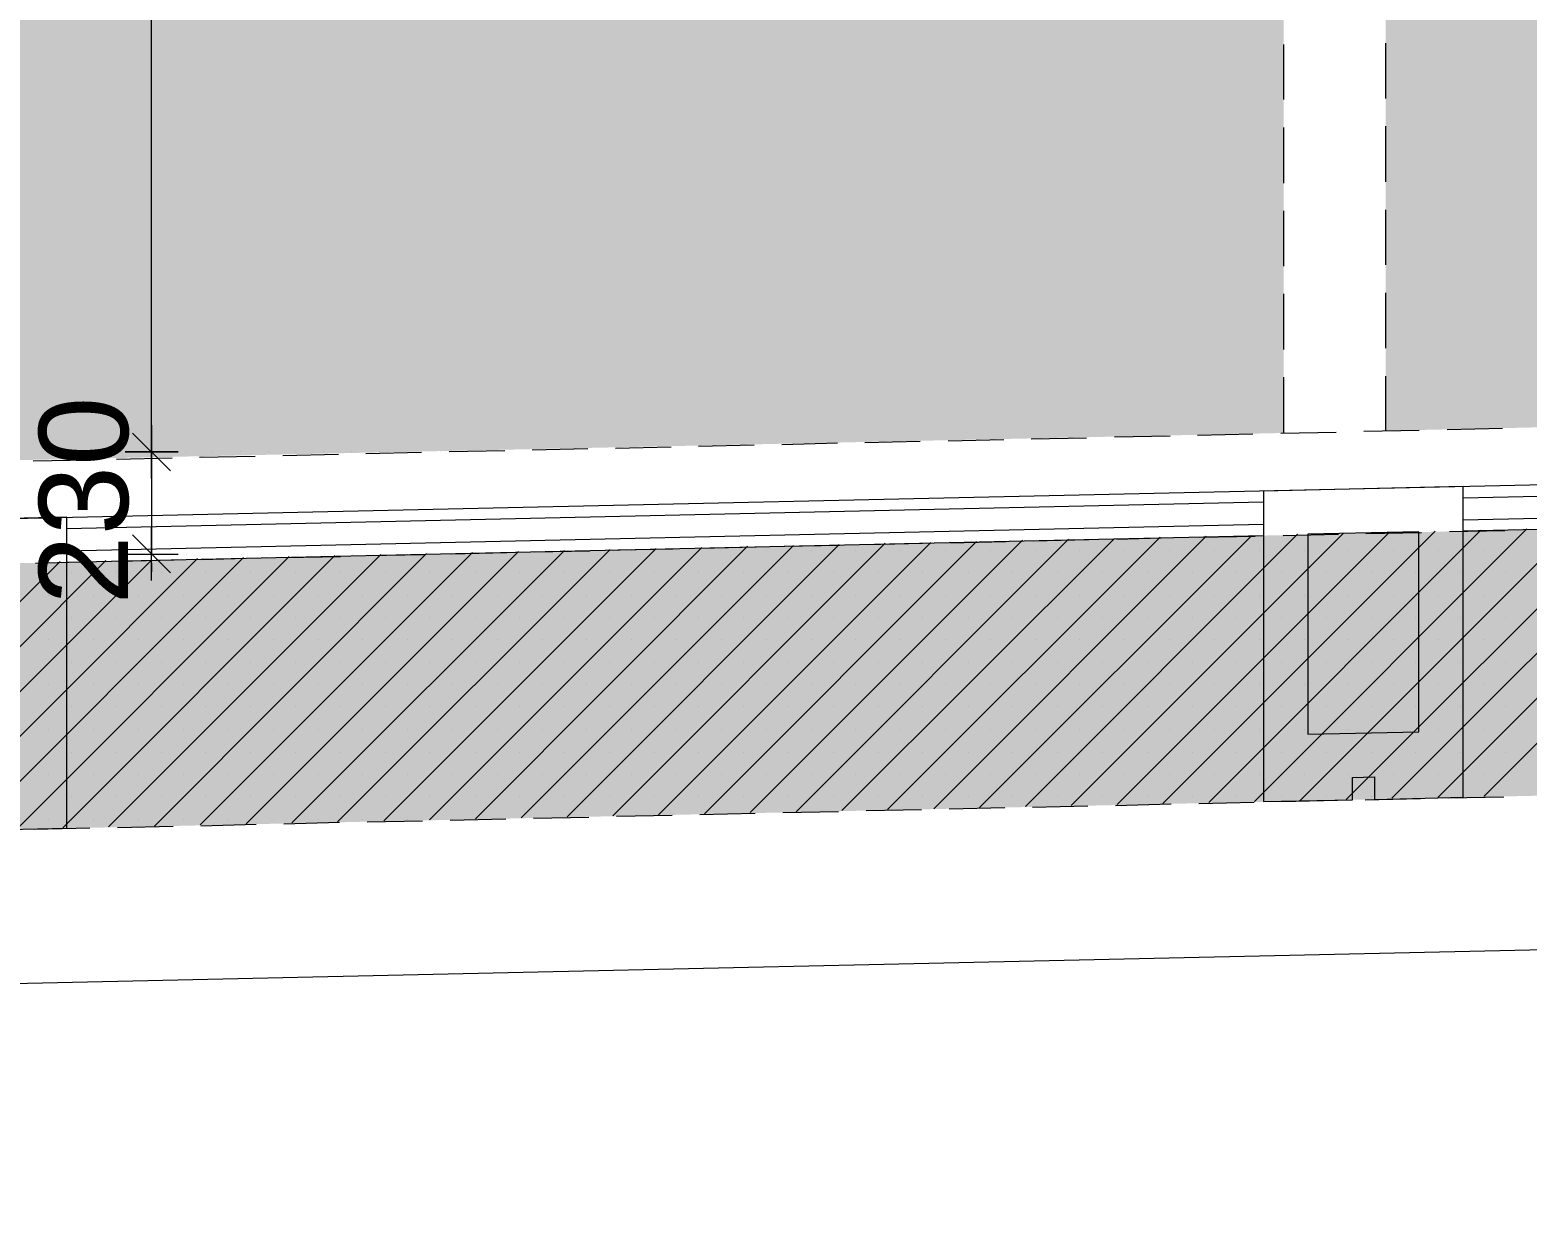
# Model space of a CAD drawing. Header units: millimetres. Extents: x -1303 to 98744, y -1303 to 90097.
# Drawn here: x 29298 to 32673, y 13691 to 16363 of the extents above; entities that cross this region are included whole.
import ezdxf

# ---------------------------------------------------------------- set-up
doc = ezdxf.new("R2010")
doc.units = ezdxf.units.MM
doc.layers.add('PDF_Geometry', color=7, linetype='Continuous')
doc.layers.add('PDF_Text', color=7, linetype='Continuous')
doc.layers.add('PDF_Solid Fills', color=192, linetype='Continuous', true_color=0xc2c0c0c0)
doc.styles.add('PDF ArialMT', font='arial.ttf')

msp = doc.modelspace()

# ---------------------------------------------------------------- hatches: boundary and pattern name
at = {"layer": 'PDF_Solid Fills', "true_color": 0x00007f}
h = msp.add_hatch(color=254, dxfattribs=at)
h.paths.add_polyline_path([(74624.31541, 16167.67383), (74624.31541, 15567.81796), (9799.46285, 14130.21454), (9804.28731, 14730.15409)], flags=0)
h.paths.add_polyline_path([(7404.275, 37242.73593), (8004.29925, 37242.73593), (8004.29925, 16872.72168), (7404.275, 16872.72168)], flags=0)
h.paths.add_polyline_path([(8004.29925, 16872.72168), (7983.4807, 16679.51365), (7983.31127, 16481.90264), (8004.55339, 16283.02302), (8047.46016, 16086.42856), (8111.52536, 15895.75776), (8195.3089, 15714.14292), (8297.03284, 15544.62953), (8413.99157, 15389.5038), (8546.60657, 15247.57974), (8696.06174, 15118.18072), (8860.41285, 15004.26957), (9037.28897, 14908.29987), (9223.47415, 14832.13321), (9415.6677, 14776.86981), (9610.40055, 14743.01796), (9804.28731, 14730.15409), (9799.46285, 14130.21454), (9584.16557, 14140.28601), (9363.53556, 14170.83718), (9140.28256, 14223.64598), (8917.70726, 14299.55851), (8699.36241, 14399.25246), (8488.88858, 14522.21955), (8289.92424, 14667.61267), (8106.02423, 14833.65595), (7940.23508, 15017.64068), (7795.09507, 15216.68973), (7672.21268, 15427.33299), (7572.77287, 15645.76255), (7497.02977, 15868.42256), (7444.47407, 16091.67659), (7414.09232, 16312.38925), (7404.275, 16527.68859), (7404.275, 16872.72168), (8004.29925, 16872.72168)], flags=0)
h.paths.add_polyline_path([(7194.30944, 37692.71099), (7194.30944, 80672.7138), (7694.3009, 80672.7138), (7694.3009, 37692.71099)], flags=0)
h = msp.add_hatch(color=254, dxfattribs=at)
h.paths.add_polyline_path([(12814.30857, 16872.72168), (12814.30857, 15026.95077), (9799.20871, 14960.09316), (9658.30121, 14967.03233), (9514.00728, 14987.42836), (9368.02118, 15022.38044), (9222.54335, 15072.39683), (9079.77321, 15137.90008), (8942.25007, 15218.63604), (8812.34276, 15314.0138), (8692.25382, 15422.7637), (8584.01219, 15543.36091), (8489.14272, 15673.68971), (8408.99871, 15811.5517), (8344.08741, 15954.57597), (8294.664, 16100.30898), (8260.38859, 16246.37773), (8240.58554, 16390.84108), (8234.23832, 16531.75065), (8234.23832, 16872.72168)], flags=0)
h.paths.add_polyline_path([(22479.26705, 17272.68137), (22479.26705, 15241.31724), (19209.26177, 15168.7901), (19209.26177, 17272.68137)], flags=0)
h.paths.add_polyline_path([(25959.23687, 17272.68137), (25959.23687, 15322.73089), (22709.2898, 15246.39481), (22709.2898, 17272.68137)], flags=0)
h.paths.add_polyline_path([(32124.25101, 18282.73679), (32124.25101, 15455.26118), (26189.25962, 15327.89318), (26189.25962, 18282.73679)], flags=0)
h.paths.add_polyline_path([(36934.25928, 16872.72168), (36934.25928, 15561.8943), (32354.27376, 15460.33875), (32354.27376, 16872.72168)], flags=0)
h.paths.add_polyline_path([(50274.26033, 16872.72168), (50274.26033, 15857.75915), (45694.27273, 15756.20359), (45694.27273, 16872.72168)], flags=0)
h.paths.add_polyline_path([(59929.31471, 17272.68137), (59929.31471, 16071.87252), (56669.29721, 15999.59848), (56669.29721, 17272.68137)], flags=0)
h.paths.add_polyline_path([(63419.27024, 17272.68137), (63419.27024, 16149.30779), (60159.25274, 16076.95111), (60159.25274, 17272.68137)], flags=0)
h.paths.add_polyline_path([(69584.28231, 18282.73679), (69584.28231, 16285.98588), (63649.29506, 16154.3864), (63649.29506, 18282.73679)], flags=0)
h.paths.add_polyline_path([(74394.29472, 16872.72168), (74394.29472, 16409.62861), (69814.31126, 16291.06242), (69814.31126, 16872.72168)], flags=0)
h.paths.add_polyline_path([(18979.23903, 18282.73679), (18979.23903, 15163.7115), (13044.24764, 15027.79686), (13044.24764, 18282.73679), (18944.28591, 18282.73679)], flags=0)
h.paths.add_polyline_path([(56439.27239, 18282.73679), (56439.27239, 15994.4362), (50504.281, 15862.83775), (50504.281, 18282.73679)], flags=0)

# ---------------------------------------------------------------- linework, layer by layer
at = {"layer": 'PDF_Geometry', "color": 9, "lineweight": 0, "true_color": 0xc0c0c0}
msp.add_lwpolyline([(73543.76698, 33926.94469), (73593.70177, 33827.08339), (73593.70177, 33926.94469), (74523.7764, 33926.94469), (74523.7764, 34597.21299), (74623.6377, 34597.21299), (74623.6377, 16267.28307), (9842.20122, 14831.96378, -0.0040587119), (9814.553, 14831.94622, -0.4141989555), (8103.90849, 16521.17195), (8103.90849, 13152.0657)], format="xyb", dxfattribs=at)
at = {"layer": 'PDF_Geometry', "color": 122, "lineweight": 0, "true_color": 0x00b88a}
for points in [[(29571.90536, 15452.29935), (29571.90536, 15432.83412), (29571.90536, 18262.00294), (29571.90536, 18242.53771)], [(29571.90536, 15412.52281), (29571.90536, 15182.33063)], [(29615.0673, 15140.01582), (29529.59055, 15225.49154)], [(29571.90536, 15123.08989), (29571.90536, 15242.41746)], [(29512.66463, 15182.33063), (29631.99323, 15182.33063)], [(29571.90536, 15162.86541), (29571.90536, 15142.55409)]]:
    msp.add_lwpolyline(points, dxfattribs=at)
at = {"layer": 'PDF_Geometry', "color": 157, "lineweight": 0, "true_color": 0x3f5f7f}
for points in [[(32353.68076, 16333.29252), (32353.68076, 16208.88738)], [(32123.4886, 16330.75529), (32123.4886, 16206.34808)], [(32123.4886, 16143.72298), (32123.4886, 16018.47072)], [(32353.68076, 16146.26229), (32353.68076, 16021.01003)], [(32123.4886, 15955.84563), (32123.4886, 15831.43946)], [(32353.68076, 15958.3839), (32353.68076, 15833.97875)], [(32123.4886, 15768.81332), (32123.4886, 15643.5621)], [(32353.68076, 15771.35263), (32353.68076, 15646.10037)], [(32123.4886, 15580.93597), (32123.4886, 15454.83762)], [(32353.68076, 15583.47527), (32353.68076, 15459.91519)], [(32117.56494, 15454.83762), (32242.8172, 15457.37692)], [(32304.59724, 15459.0691), (32429.84743, 15461.6084)], [(32492.4746, 15463.30059), (32617.72686, 15465.83988)], [(30617.92837, 15420.98577), (30743.18064, 15424.37116)], [(30804.9586, 15425.21725), (30930.21087, 15428.60264)], [(30992.83803, 15429.44874), (31118.08822, 15432.83412)], [(31179.86826, 15433.68022), (31305.12052, 15437.0656)], [(31367.74562, 15437.9117), (31492.99788, 15440.45099)], [(31554.77792, 15442.14318), (31680.03018, 15444.68247)], [(31742.65528, 15446.37466), (31867.90754, 15448.91396)], [(31929.68758, 15450.60614), (32054.93984, 15453.14544)], [(29305.32204, 15392.21149), (29430.5743, 15394.75079)], [(29493.1994, 15396.44297), (29618.45166, 15398.98227)], [(29680.2317, 15400.67445), (29805.48396, 15403.21375)], [(29868.10906, 15404.90593), (29993.36132, 15407.44524)], [(30055.14136, 15409.13741), (30180.39362, 15411.67672)], [(30243.01872, 15413.36889), (30368.27098, 15415.9082)], [(30430.05102, 15417.60038), (30555.30121, 15420.13968)], [(31747.73388, 15216.18248), (31872.98615, 15219.56788)], [(31934.76411, 15220.41396), (32060.01638, 15222.95224)], [(32122.64354, 15224.64545), (32247.89373, 15227.18372)], [(32309.67377, 15228.87693), (32434.92603, 15231.4152)], [(32497.55113, 15233.10841), (32622.80339, 15235.64668)], [(30435.12755, 15187.40821), (30560.37981, 15189.94751)], [(30623.00491, 15191.63969), (30748.25717, 15194.17899)], [(30810.03721, 15195.87117), (30935.28947, 15198.41047)], [(30997.91457, 15200.10265), (31123.16683, 15202.64195)], [(31184.94687, 15204.33413), (31310.19913, 15206.87344)], [(31372.82423, 15207.71952), (31498.07649, 15211.10492)], [(31559.85653, 15211.951), (31685.10672, 15215.3364)], [(29310.40065, 15162.01932), (29435.65291, 15165.40471)], [(29498.278, 15166.2508), (29623.53027, 15169.63619)], [(29685.31031, 15170.48228), (29810.5605, 15173.86767)], [(29873.18766, 15174.71376), (29998.43992, 15177.25307)], [(30060.21789, 15178.94524), (30185.47015, 15181.48455)], [(30248.09732, 15183.17673), (30373.34751, 15185.71603)]]:
    msp.add_lwpolyline(points, dxfattribs=at)
at = {"layer": 'PDF_Geometry', "color": 9, "lineweight": 0, "true_color": 0xc0c0c0}
for points in [[(32528.86575, 15309.27507), (40843.72653, 15493.76704)], [(32528.86575, 15259.34339), (40843.72653, 15443.83639)], [(32528.86575, 15234.80059), (40843.72653, 15419.29359)], [(29380.64365, 15239.87816), (32078.63448, 15299.96602)], [(29380.64365, 15189.94751), (32078.63448, 15250.03433)], [(29380.64365, 15164.55862), (32078.63448, 15224.64545)]]:
    msp.add_lwpolyline(points, dxfattribs=at)
at = {"layer": 'PDF_Geometry', "color": 122, "lineweight": 0, "true_color": 0x00b88a}
for points in [[(29571.90536, 15352.43598), (29571.90536, 15472.60963)], [(29615.0673, 15370.208), (29529.59055, 15454.83762)], [(29512.66463, 15412.52281), (29631.99323, 15412.52281)]]:
    msp.add_lwpolyline(points, close=True, dxfattribs=at)
at = {"layer": 'PDF_Geometry', "lineweight": 0}
for points in [[(29571.90536, 15412.52281), (29571.90536, 15412.52281)], [(29571.90536, 15412.52281), (29571.90536, 15412.52281)], [(29648.07203, 15412.52281), (29648.07203, 15412.52281)], [(29648.07203, 15412.52281), (29648.07203, 15412.52281)], [(29709.85207, 15412.52281), (29709.85207, 15412.52281)], [(29709.85207, 15412.52281), (29709.85207, 15412.52281)], [(29772.47716, 15412.52281), (29772.47716, 15412.52281)], [(29772.47716, 15412.52281), (29772.47716, 15412.52281)], [(29835.10433, 15412.52281), (29835.10433, 15412.52281)], [(29835.10433, 15412.52281), (29835.10433, 15412.52281)], [(29897.72943, 15412.52281), (29897.72943, 15412.52281)], [(29897.72943, 15412.52281), (29897.72943, 15412.52281)], [(29960.35659, 15412.52281), (29960.35659, 15412.52281)], [(29960.35659, 15412.52281), (29960.35659, 15412.52281)], [(30022.98169, 15412.52281), (30022.98169, 15412.52281)], [(30022.98169, 15412.52281), (30022.98169, 15412.52281)], [(30085.60678, 15412.52281), (30085.60678, 15412.52281)], [(30085.60678, 15412.52281), (30085.60678, 15412.52281)], [(30147.38682, 15412.52281), (30147.38682, 15412.52281)], [(30147.38682, 15412.52281), (30147.38682, 15412.52281)], [(30223.55349, 15412.52281), (30223.55349, 15412.52281)], [(30223.55349, 15412.52281), (30223.55349, 15412.52281)], [(31231.49316, 14606.84917), (31845.90301, 15220.41396)], [(31335.58802, 14608.54136), (31949.15281, 15222.95224)], [(31438.83575, 14611.08066), (32052.40054, 15224.64545)], [(31542.08348, 14613.61893), (32155.64827, 15227.18372)], [(31645.33121, 14616.15823), (32258.896, 15229.72302)], [(31748.57894, 14617.85041), (32362.14373, 15231.4152)], [(31851.82874, 14620.38971), (32465.39353, 15233.9545)], [(31955.07647, 14622.92901), (32568.64126, 15236.4938)], [(32058.3242, 14624.62119), (32671.88899, 15239.03208)], [(32161.57193, 14627.1605), (32775.13672, 15240.72529)], [(32264.81966, 14629.69877), (32879.23157, 15243.26356)], [(32368.06946, 14632.23806), (32982.4793, 15245.80285)], [(32471.31719, 14633.93025), (33085.72703, 15247.49504)], [(32575.41204, 14636.46954), (33188.97683, 15250.03433)], [(29785.17161, 14574.68951), (30399.58352, 15188.2543)], [(29888.42141, 14577.2288), (30502.83125, 15190.7936)], [(29991.66914, 14578.92099), (30606.07898, 15192.48578)], [(30095.76399, 14581.46029), (30709.32878, 15195.02508)], [(30199.01172, 14583.99856), (30812.57651, 15197.56335)], [(30302.25945, 14585.69177), (30915.82424, 15200.10265)], [(30405.50718, 14588.23004), (31019.07197, 15201.79483)], [(30508.75491, 14590.76934), (31122.3197, 15204.33413)], [(30553.60903, 15190.7936), (30553.60903, 15190.7936)], [(30612.00471, 14592.46152), (31225.56951, 15206.87344)], [(30654.31953, 15190.7936), (30654.31953, 15190.7936)], [(30715.25244, 14595.00082), (31328.81723, 15208.56561)], [(30755.87508, 15190.7936), (30755.87508, 15190.7936)], [(30818.50017, 14597.54013), (31432.06496, 15211.10492)], [(30856.58351, 15190.7936), (30856.58351, 15190.7936)], [(30921.7479, 14600.0784), (31535.31269, 15213.64319)], [(30958.13906, 15190.7936), (30958.13906, 15190.7936)], [(31024.99563, 14601.77161), (31639.40755, 15216.18248)], [(31058.84748, 15190.7936), (31058.84748, 15190.7936)], [(31128.24543, 14604.30988), (31742.65528, 15217.87467)], [(31159.55798, 15190.7936), (31159.55798, 15190.7936)], [(31261.11353, 15190.7936), (31261.11353, 15190.7936)], [(31361.82196, 15190.7936), (31361.82196, 15190.7936)], [(31462.53246, 15190.7936), (31462.53246, 15190.7936)], [(31564.08801, 15190.7936), (31564.08801, 15190.7936)], [(31664.79644, 15190.7936), (31664.79644, 15190.7936)], [(31766.35199, 15190.7936), (31766.35199, 15190.7936)], [(31867.06041, 15190.7936), (31867.06041, 15190.7936)], [(31967.77091, 15190.7936), (31967.77091, 15190.7936)], [(32069.32646, 15190.7936), (32069.32646, 15190.7936)], [(32170.03489, 15190.7936), (32170.03489, 15190.7936)], [(32270.74539, 15190.7936), (32270.74539, 15190.7936)], [(32372.30094, 15190.7936), (32372.30094, 15190.7936)], [(32473.00937, 15190.7936), (32473.00937, 15190.7936)], [(32574.56492, 15190.7936), (32574.56492, 15190.7936)], [(28751.84512, 14551.83992), (29366.25496, 15165.40471)], [(28855.93997, 14553.5321), (29469.50476, 15167.94298)], [(28959.1877, 14556.0714), (29572.75249, 15169.63619)], [(29062.43543, 14558.60967), (29676.00022, 15172.17446)], [(29165.68316, 14561.14897), (29779.24795, 15174.71376)], [(29268.93089, 14562.84115), (29882.49568, 15177.25307)], [(29372.18069, 14565.38045), (29985.74548, 15178.94524)], [(29475.42842, 14567.91976), (30088.99321, 15181.48455)], [(29571.90536, 15182.33063), (29571.90536, 15182.33063)], [(29578.67615, 14569.61194), (30192.24094, 15184.02282)], [(29650.61133, 15182.33063), (29650.61133, 15182.33063)], [(29681.92388, 14572.15124), (30295.48867, 15185.71603)], [(29712.39137, 15182.33063), (29712.39137, 15182.33063)], [(29775.01647, 15182.33063), (29775.01647, 15182.33063)], [(29837.64363, 15182.33063), (29837.64363, 15182.33063)], [(29900.26873, 15182.33063), (29900.26873, 15182.33063)], [(29962.89382, 15182.33063), (29962.89382, 15182.33063)], [(30025.52099, 15182.33063), (30025.52099, 15182.33063)], [(30088.14608, 15182.33063), (30088.14608, 15182.33063)], [(30149.92613, 15182.33063), (30149.92613, 15182.33063)], [(30228.63209, 15182.33063), (30228.63209, 15182.33063)], [(29391.64385, 15140.86191), (29391.64385, 15140.86191)], [(29493.1994, 15140.86191), (29493.1994, 15140.86191)], [(29593.9099, 15140.86191), (29593.9099, 15140.86191)], [(29694.61832, 15140.86191), (29694.61832, 15140.86191)], [(29796.17387, 15140.86191), (29796.17387, 15140.86191)], [(29896.88437, 15140.86191), (29896.88437, 15140.86191)], [(29997.5928, 15140.86191), (29997.5928, 15140.86191)], [(30099.14835, 15140.86191), (30099.14835, 15140.86191)], [(30199.85678, 15140.86191), (30199.85678, 15140.86191)], [(30301.41233, 15140.86191), (30301.41233, 15140.86191)], [(30402.12283, 15140.86191), (30402.12283, 15140.86191)], [(30502.83125, 15140.86191), (30502.83125, 15140.86191)], [(30604.3868, 15140.86191), (30604.3868, 15140.86191)], [(30705.0973, 15140.86191), (30705.0973, 15140.86191)], [(30805.80573, 15140.86191), (30805.80573, 15140.86191)], [(30907.36128, 15140.86191), (30907.36128, 15140.86191)], [(31008.06971, 15140.86191), (31008.06971, 15140.86191)], [(31109.62526, 15140.86191), (31109.62526, 15140.86191)], [(31210.33576, 15140.86191), (31210.33576, 15140.86191)], [(31311.04418, 15140.86191), (31311.04418, 15140.86191)], [(31412.59973, 15140.86191), (31412.59973, 15140.86191)], [(31513.31023, 15140.86191), (31513.31023, 15140.86191)], [(31614.01866, 15140.86191), (31614.01866, 15140.86191)], [(31715.57421, 15140.86191), (31715.57421, 15140.86191)], [(31816.28264, 15140.86191), (31816.28264, 15140.86191)], [(31917.83819, 15140.86191), (31917.83819, 15140.86191)], [(32018.54869, 15140.86191), (32018.54869, 15140.86191)], [(32119.25711, 15140.86191), (32119.25711, 15140.86191)], [(32220.81267, 15140.86191), (32220.81267, 15140.86191)], [(32321.52316, 15140.86191), (32321.52316, 15140.86191)], [(32422.23159, 15140.86191), (32422.23159, 15140.86191)], [(32523.78714, 15140.86191), (32523.78714, 15140.86191)], [(32624.49557, 15140.86191), (32624.49557, 15140.86191)], [(29340.86607, 15090.08414), (29340.86607, 15090.08414)], [(29442.42162, 15090.08414), (29442.42162, 15090.08414)], [(29543.13212, 15090.08414), (29543.13212, 15090.08414)], [(29644.68767, 15090.08414), (29644.68767, 15090.08414)], [(29745.3961, 15090.08414), (29745.3961, 15090.08414)], [(29846.1066, 15090.08414), (29846.1066, 15090.08414)], [(29947.66215, 15090.08414), (29947.66215, 15090.08414)], [(30048.37057, 15090.08414), (30048.37057, 15090.08414)], [(30149.92613, 15090.08414), (30149.92613, 15090.08414)], [(30250.63455, 15090.08414), (30250.63455, 15090.08414)], [(30351.34505, 15090.08414), (30351.34505, 15090.08414)], [(30452.9006, 15090.08414), (30452.9006, 15090.08414)], [(30553.60903, 15090.08414), (30553.60903, 15090.08414)], [(30654.31953, 15090.08414), (30654.31953, 15090.08414)], [(30755.87508, 15090.08414), (30755.87508, 15090.08414)], [(30856.58351, 15090.08414), (30856.58351, 15090.08414)], [(30958.13906, 15090.08414), (30958.13906, 15090.08414)], [(31058.84748, 15090.08414), (31058.84748, 15090.08414)], [(31159.55798, 15090.08414), (31159.55798, 15090.08414)], [(31261.11353, 15090.08414), (31261.11353, 15090.08414)], [(31361.82196, 15090.08414), (31361.82196, 15090.08414)], [(31462.53246, 15090.08414), (31462.53246, 15090.08414)], [(31564.08801, 15090.08414), (31564.08801, 15090.08414)], [(31664.79644, 15090.08414), (31664.79644, 15090.08414)], [(31766.35199, 15090.08414), (31766.35199, 15090.08414)], [(31867.06041, 15090.08414), (31867.06041, 15090.08414)], [(31967.77091, 15090.08414), (31967.77091, 15090.08414)], [(32069.32646, 15090.08414), (32069.32646, 15090.08414)], [(32170.03489, 15090.08414), (32170.03489, 15090.08414)], [(32270.74539, 15090.08414), (32270.74539, 15090.08414)], [(32372.30094, 15090.08414), (32372.30094, 15090.08414)], [(32473.00937, 15090.08414), (32473.00937, 15090.08414)], [(32574.56492, 15090.08414), (32574.56492, 15090.08414)], [(29391.64385, 15039.30636), (29391.64385, 15039.30636)], [(29493.1994, 15039.30636), (29493.1994, 15039.30636)], [(29593.9099, 15039.30636), (29593.9099, 15039.30636)], [(29694.61832, 15039.30636), (29694.61832, 15039.30636)], [(29796.17387, 15039.30636), (29796.17387, 15039.30636)], [(29896.88437, 15039.30636), (29896.88437, 15039.30636)], [(29997.5928, 15039.30636), (29997.5928, 15039.30636)], [(30099.14835, 15039.30636), (30099.14835, 15039.30636)], [(30199.85678, 15039.30636), (30199.85678, 15039.30636)], [(30301.41233, 15039.30636), (30301.41233, 15039.30636)], [(30402.12283, 15039.30636), (30402.12283, 15039.30636)], [(30502.83125, 15039.30636), (30502.83125, 15039.30636)], [(30604.3868, 15039.30636), (30604.3868, 15039.30636)], [(30705.0973, 15039.30636), (30705.0973, 15039.30636)], [(30805.80573, 15039.30636), (30805.80573, 15039.30636)], [(30907.36128, 15039.30636), (30907.36128, 15039.30636)], [(31008.06971, 15039.30636), (31008.06971, 15039.30636)], [(31109.62526, 15039.30636), (31109.62526, 15039.30636)], [(31210.33576, 15039.30636), (31210.33576, 15039.30636)], [(31311.04418, 15039.30636), (31311.04418, 15039.30636)], [(31412.59973, 15039.30636), (31412.59973, 15039.30636)], [(31513.31023, 15039.30636), (31513.31023, 15039.30636)], [(31614.01866, 15039.30636), (31614.01866, 15039.30636)], [(31715.57421, 15039.30636), (31715.57421, 15039.30636)], [(31816.28264, 15039.30636), (31816.28264, 15039.30636)], [(31917.83819, 15039.30636), (31917.83819, 15039.30636)], [(32018.54869, 15039.30636), (32018.54869, 15039.30636)], [(32119.25711, 15039.30636), (32119.25711, 15039.30636)], [(32220.81267, 15039.30636), (32220.81267, 15039.30636)], [(32321.52316, 15039.30636), (32321.52316, 15039.30636)], [(32422.23159, 15039.30636), (32422.23159, 15039.30636)], [(32523.78714, 15039.30636), (32523.78714, 15039.30636)], [(32624.49557, 15039.30636), (32624.49557, 15039.30636)], [(29340.86607, 14989.37468), (29340.86607, 14989.37468)], [(29442.42162, 14989.37468), (29442.42162, 14989.37468)], [(29543.13212, 14989.37468), (29543.13212, 14989.37468)], [(29644.68767, 14989.37468), (29644.68767, 14989.37468)], [(29745.3961, 14989.37468), (29745.3961, 14989.37468)], [(29846.1066, 14989.37468), (29846.1066, 14989.37468)], [(29947.66215, 14989.37468), (29947.66215, 14989.37468)], [(30048.37057, 14989.37468), (30048.37057, 14989.37468)], [(30149.92613, 14989.37468), (30149.92613, 14989.37468)], [(30250.63455, 14989.37468), (30250.63455, 14989.37468)], [(30351.34505, 14989.37468), (30351.34505, 14989.37468)], [(30452.9006, 14989.37468), (30452.9006, 14989.37468)], [(30553.60903, 14989.37468), (30553.60903, 14989.37468)], [(30654.31953, 14989.37468), (30654.31953, 14989.37468)], [(30755.87508, 14989.37468), (30755.87508, 14989.37468)], [(30856.58351, 14989.37468), (30856.58351, 14989.37468)], [(30958.13906, 14989.37468), (30958.13906, 14989.37468)], [(31058.84748, 14989.37468), (31058.84748, 14989.37468)], [(31159.55798, 14989.37468), (31159.55798, 14989.37468)], [(31261.11353, 14989.37468), (31261.11353, 14989.37468)], [(31361.82196, 14989.37468), (31361.82196, 14989.37468)], [(31462.53246, 14989.37468), (31462.53246, 14989.37468)], [(31564.08801, 14989.37468), (31564.08801, 14989.37468)], [(31664.79644, 14989.37468), (31664.79644, 14989.37468)], [(31766.35199, 14989.37468), (31766.35199, 14989.37468)], [(31867.06041, 14989.37468), (31867.06041, 14989.37468)], [(31967.77091, 14989.37468), (31967.77091, 14989.37468)], [(32069.32646, 14989.37468), (32069.32646, 14989.37468)], [(32170.03489, 14989.37468), (32170.03489, 14989.37468)], [(32270.74539, 14989.37468), (32270.74539, 14989.37468)], [(32372.30094, 14989.37468), (32372.30094, 14989.37468)], [(32473.00937, 14989.37468), (32473.00937, 14989.37468)], [(32574.56492, 14989.37468), (32574.56492, 14989.37468)], [(29391.64385, 14938.5969), (29391.64385, 14938.5969)], [(29493.1994, 14938.5969), (29493.1994, 14938.5969)], [(29593.9099, 14938.5969), (29593.9099, 14938.5969)], [(29694.61832, 14938.5969), (29694.61832, 14938.5969)], [(29796.17387, 14938.5969), (29796.17387, 14938.5969)], [(29896.88437, 14938.5969), (29896.88437, 14938.5969)], [(29997.5928, 14938.5969), (29997.5928, 14938.5969)], [(30099.14835, 14938.5969), (30099.14835, 14938.5969)], [(30199.85678, 14938.5969), (30199.85678, 14938.5969)], [(30301.41233, 14938.5969), (30301.41233, 14938.5969)], [(30402.12283, 14938.5969), (30402.12283, 14938.5969)], [(30502.83125, 14938.5969), (30502.83125, 14938.5969)], [(30604.3868, 14938.5969), (30604.3868, 14938.5969)], [(30705.0973, 14938.5969), (30705.0973, 14938.5969)], [(30805.80573, 14938.5969), (30805.80573, 14938.5969)], [(30907.36128, 14938.5969), (30907.36128, 14938.5969)], [(31008.06971, 14938.5969), (31008.06971, 14938.5969)], [(31109.62526, 14938.5969), (31109.62526, 14938.5969)], [(31210.33576, 14938.5969), (31210.33576, 14938.5969)], [(31311.04418, 14938.5969), (31311.04418, 14938.5969)], [(31412.59973, 14938.5969), (31412.59973, 14938.5969)], [(31513.31023, 14938.5969), (31513.31023, 14938.5969)], [(31614.01866, 14938.5969), (31614.01866, 14938.5969)], [(31715.57421, 14938.5969), (31715.57421, 14938.5969)], [(31816.28264, 14938.5969), (31816.28264, 14938.5969)], [(31917.83819, 14938.5969), (31917.83819, 14938.5969)], [(32018.54869, 14938.5969), (32018.54869, 14938.5969)], [(32119.25711, 14938.5969), (32119.25711, 14938.5969)], [(32220.81267, 14938.5969), (32220.81267, 14938.5969)], [(32321.52316, 14938.5969), (32321.52316, 14938.5969)], [(32422.23159, 14938.5969), (32422.23159, 14938.5969)], [(32523.78714, 14938.5969), (32523.78714, 14938.5969)], [(32624.49557, 14938.5969), (32624.49557, 14938.5969)], [(29340.86607, 14887.81913), (29340.86607, 14887.81913)], [(29442.42162, 14887.81913), (29442.42162, 14887.81913)], [(29543.13212, 14887.81913), (29543.13212, 14887.81913)], [(29644.68767, 14887.81913), (29644.68767, 14887.81913)], [(29745.3961, 14887.81913), (29745.3961, 14887.81913)], [(29846.1066, 14887.81913), (29846.1066, 14887.81913)], [(29947.66215, 14887.81913), (29947.66215, 14887.81913)], [(30048.37057, 14887.81913), (30048.37057, 14887.81913)], [(30149.92613, 14887.81913), (30149.92613, 14887.81913)], [(30250.63455, 14887.81913), (30250.63455, 14887.81913)], [(30351.34505, 14887.81913), (30351.34505, 14887.81913)], [(30452.9006, 14887.81913), (30452.9006, 14887.81913)], [(30553.60903, 14887.81913), (30553.60903, 14887.81913)], [(30654.31953, 14887.81913), (30654.31953, 14887.81913)], [(30755.87508, 14887.81913), (30755.87508, 14887.81913)], [(30856.58351, 14887.81913), (30856.58351, 14887.81913)], [(30958.13906, 14887.81913), (30958.13906, 14887.81913)], [(31058.84748, 14887.81913), (31058.84748, 14887.81913)], [(31159.55798, 14887.81913), (31159.55798, 14887.81913)], [(31261.11353, 14887.81913), (31261.11353, 14887.81913)], [(31361.82196, 14887.81913), (31361.82196, 14887.81913)], [(31462.53246, 14887.81913), (31462.53246, 14887.81913)], [(31564.08801, 14887.81913), (31564.08801, 14887.81913)], [(31664.79644, 14887.81913), (31664.79644, 14887.81913)], [(31766.35199, 14887.81913), (31766.35199, 14887.81913)], [(31867.06041, 14887.81913), (31867.06041, 14887.81913)], [(31967.77091, 14887.81913), (31967.77091, 14887.81913)], [(32069.32646, 14887.81913), (32069.32646, 14887.81913)], [(32170.03489, 14887.81913), (32170.03489, 14887.81913)], [(32270.74539, 14887.81913), (32270.74539, 14887.81913)], [(32372.30094, 14887.81913), (32372.30094, 14887.81913)], [(32473.00937, 14887.81913), (32473.00937, 14887.81913)], [(32574.56492, 14887.81913), (32574.56492, 14887.81913)], [(29391.64385, 14837.88744), (29391.64385, 14837.88744)], [(29493.1994, 14837.88744), (29493.1994, 14837.88744)], [(29593.9099, 14837.88744), (29593.9099, 14837.88744)], [(29694.61832, 14837.88744), (29694.61832, 14837.88744)], [(29796.17387, 14837.88744), (29796.17387, 14837.88744)], [(29896.88437, 14837.88744), (29896.88437, 14837.88744)], [(29997.5928, 14837.88744), (29997.5928, 14837.88744)], [(30099.14835, 14837.88744), (30099.14835, 14837.88744)], [(30199.85678, 14837.88744), (30199.85678, 14837.88744)], [(30301.41233, 14837.88744), (30301.41233, 14837.88744)], [(30402.12283, 14837.88744), (30402.12283, 14837.88744)], [(30502.83125, 14837.88744), (30502.83125, 14837.88744)], [(30604.3868, 14837.88744), (30604.3868, 14837.88744)], [(30705.0973, 14837.88744), (30705.0973, 14837.88744)], [(30805.80573, 14837.88744), (30805.80573, 14837.88744)], [(30907.36128, 14837.88744), (30907.36128, 14837.88744)], [(31008.06971, 14837.88744), (31008.06971, 14837.88744)], [(31109.62526, 14837.88744), (31109.62526, 14837.88744)], [(31210.33576, 14837.88744), (31210.33576, 14837.88744)], [(31311.04418, 14837.88744), (31311.04418, 14837.88744)], [(31412.59973, 14837.88744), (31412.59973, 14837.88744)], [(31513.31023, 14837.88744), (31513.31023, 14837.88744)], [(31614.01866, 14837.88744), (31614.01866, 14837.88744)], [(31715.57421, 14837.88744), (31715.57421, 14837.88744)], [(31816.28264, 14837.88744), (31816.28264, 14837.88744)], [(31917.83819, 14837.88744), (31917.83819, 14837.88744)], [(32018.54869, 14837.88744), (32018.54869, 14837.88744)], [(32119.25711, 14837.88744), (32119.25711, 14837.88744)], [(32220.81267, 14837.88744), (32220.81267, 14837.88744)], [(32321.52316, 14837.88744), (32321.52316, 14837.88744)], [(32422.23159, 14837.88744), (32422.23159, 14837.88744)], [(32523.78714, 14837.88744), (32523.78714, 14837.88744)], [(32624.49557, 14837.88744), (32624.49557, 14837.88744)], [(29340.86607, 14787.10966), (29340.86607, 14787.10966)], [(29442.42162, 14787.10966), (29442.42162, 14787.10966)], [(29543.13212, 14787.10966), (29543.13212, 14787.10966)], [(29644.68767, 14787.10966), (29644.68767, 14787.10966)], [(29745.3961, 14787.10966), (29745.3961, 14787.10966)], [(29846.1066, 14787.10966), (29846.1066, 14787.10966)], [(29947.66215, 14787.10966), (29947.66215, 14787.10966)], [(30048.37057, 14787.10966), (30048.37057, 14787.10966)], [(30149.92613, 14787.10966), (30149.92613, 14787.10966)], [(30250.63455, 14787.10966), (30250.63455, 14787.10966)], [(30351.34505, 14787.10966), (30351.34505, 14787.10966)], [(30452.9006, 14787.10966), (30452.9006, 14787.10966)], [(30553.60903, 14787.10966), (30553.60903, 14787.10966)], [(30654.31953, 14787.10966), (30654.31953, 14787.10966)], [(30755.87508, 14787.10966), (30755.87508, 14787.10966)], [(30856.58351, 14787.10966), (30856.58351, 14787.10966)], [(30958.13906, 14787.10966), (30958.13906, 14787.10966)], [(31058.84748, 14787.10966), (31058.84748, 14787.10966)], [(31159.55798, 14787.10966), (31159.55798, 14787.10966)], [(31261.11353, 14787.10966), (31261.11353, 14787.10966)], [(31361.82196, 14787.10966), (31361.82196, 14787.10966)], [(31462.53246, 14787.10966), (31462.53246, 14787.10966)], [(31564.08801, 14787.10966), (31564.08801, 14787.10966)], [(31664.79644, 14787.10966), (31664.79644, 14787.10966)], [(31766.35199, 14787.10966), (31766.35199, 14787.10966)], [(31867.06041, 14787.10966), (31867.06041, 14787.10966)], [(31967.77091, 14787.10966), (31967.77091, 14787.10966)], [(32069.32646, 14787.10966), (32069.32646, 14787.10966)], [(32170.03489, 14787.10966), (32170.03489, 14787.10966)], [(32270.74539, 14787.10966), (32270.74539, 14787.10966)], [(32372.30094, 14787.10966), (32372.30094, 14787.10966)], [(32473.00937, 14787.10966), (32473.00937, 14787.10966)], [(32574.56492, 14787.10966), (32574.56492, 14787.10966)], [(29391.64385, 14736.33188), (29391.64385, 14736.33188)], [(29493.1994, 14736.33188), (29493.1994, 14736.33188)], [(29593.9099, 14736.33188), (29593.9099, 14736.33188)], [(29694.61832, 14736.33188), (29694.61832, 14736.33188)], [(29796.17387, 14736.33188), (29796.17387, 14736.33188)], [(29896.88437, 14736.33188), (29896.88437, 14736.33188)], [(29997.5928, 14736.33188), (29997.5928, 14736.33188)], [(30099.14835, 14736.33188), (30099.14835, 14736.33188)], [(30199.85678, 14736.33188), (30199.85678, 14736.33188)], [(30301.41233, 14736.33188), (30301.41233, 14736.33188)], [(30402.12283, 14736.33188), (30402.12283, 14736.33188)], [(30502.83125, 14736.33188), (30502.83125, 14736.33188)], [(30604.3868, 14736.33188), (30604.3868, 14736.33188)], [(30705.0973, 14736.33188), (30705.0973, 14736.33188)], [(30805.80573, 14736.33188), (30805.80573, 14736.33188)], [(30907.36128, 14736.33188), (30907.36128, 14736.33188)], [(31008.06971, 14736.33188), (31008.06971, 14736.33188)], [(31109.62526, 14736.33188), (31109.62526, 14736.33188)], [(31210.33576, 14736.33188), (31210.33576, 14736.33188)], [(31311.04418, 14736.33188), (31311.04418, 14736.33188)], [(31412.59973, 14736.33188), (31412.59973, 14736.33188)], [(31513.31023, 14736.33188), (31513.31023, 14736.33188)], [(31614.01866, 14736.33188), (31614.01866, 14736.33188)], [(31715.57421, 14736.33188), (31715.57421, 14736.33188)], [(31816.28264, 14736.33188), (31816.28264, 14736.33188)], [(31917.83819, 14736.33188), (31917.83819, 14736.33188)], [(32018.54869, 14736.33188), (32018.54869, 14736.33188)], [(32119.25711, 14736.33188), (32119.25711, 14736.33188)], [(32220.81267, 14736.33188), (32220.81267, 14736.33188)], [(32321.52316, 14736.33188), (32321.52316, 14736.33188)], [(32422.23159, 14736.33188), (32422.23159, 14736.33188)], [(32523.78714, 14736.33188), (32523.78714, 14736.33188)], [(32624.49557, 14736.33188), (32624.49557, 14736.33188)], [(29340.86607, 14686.40123), (29340.86607, 14686.40123)], [(29442.42162, 14686.40123), (29442.42162, 14686.40123)], [(29543.13212, 14686.40123), (29543.13212, 14686.40123)], [(29644.68767, 14686.40123), (29644.68767, 14686.40123)], [(29745.3961, 14686.40123), (29745.3961, 14686.40123)], [(29846.1066, 14686.40123), (29846.1066, 14686.40123)], [(29947.66215, 14686.40123), (29947.66215, 14686.40123)], [(30048.37057, 14686.40123), (30048.37057, 14686.40123)], [(30149.92613, 14686.40123), (30149.92613, 14686.40123)], [(30250.63455, 14686.40123), (30250.63455, 14686.40123)], [(30351.34505, 14686.40123), (30351.34505, 14686.40123)], [(30452.9006, 14686.40123), (30452.9006, 14686.40123)], [(30553.60903, 14686.40123), (30553.60903, 14686.40123)], [(30654.31953, 14686.40123), (30654.31953, 14686.40123)], [(30755.87508, 14686.40123), (30755.87508, 14686.40123)], [(30856.58351, 14686.40123), (30856.58351, 14686.40123)], [(30958.13906, 14686.40123), (30958.13906, 14686.40123)], [(31058.84748, 14686.40123), (31058.84748, 14686.40123)], [(31159.55798, 14686.40123), (31159.55798, 14686.40123)], [(31261.11353, 14686.40123), (31261.11353, 14686.40123)], [(31361.82196, 14686.40123), (31361.82196, 14686.40123)], [(31462.53246, 14686.40123), (31462.53246, 14686.40123)], [(31564.08801, 14686.40123), (31564.08801, 14686.40123)], [(31664.79644, 14686.40123), (31664.79644, 14686.40123)], [(31766.35199, 14686.40123), (31766.35199, 14686.40123)], [(31867.06041, 14686.40123), (31867.06041, 14686.40123)], [(31967.77091, 14686.40123), (31967.77091, 14686.40123)], [(32069.32646, 14686.40123), (32069.32646, 14686.40123)], [(32170.03489, 14686.40123), (32170.03489, 14686.40123)], [(32270.74539, 14686.40123), (32270.74539, 14686.40123)], [(32372.30094, 14686.40123), (32372.30094, 14686.40123)], [(32473.00937, 14686.40123), (32473.00937, 14686.40123)], [(32574.56492, 14686.40123), (32574.56492, 14686.40123)], [(29391.64385, 14635.62346), (29391.64385, 14635.62346)], [(29493.1994, 14635.62346), (29493.1994, 14635.62346)], [(29593.9099, 14635.62346), (29593.9099, 14635.62346)], [(29694.61832, 14635.62346), (29694.61832, 14635.62346)], [(29796.17387, 14635.62346), (29796.17387, 14635.62346)], [(29896.88437, 14635.62346), (29896.88437, 14635.62346)], [(29997.5928, 14635.62346), (29997.5928, 14635.62346)], [(30099.14835, 14635.62346), (30099.14835, 14635.62346)], [(30199.85678, 14635.62346), (30199.85678, 14635.62346)], [(30301.41233, 14635.62346), (30301.41233, 14635.62346)], [(30402.12283, 14635.62346), (30402.12283, 14635.62346)], [(30502.83125, 14635.62346), (30502.83125, 14635.62346)], [(30604.3868, 14635.62346), (30604.3868, 14635.62346)], [(30705.0973, 14635.62346), (30705.0973, 14635.62346)], [(30805.80573, 14635.62346), (30805.80573, 14635.62346)], [(30907.36128, 14635.62346), (30907.36128, 14635.62346)], [(31008.06971, 14635.62346), (31008.06971, 14635.62346)], [(31109.62526, 14635.62346), (31109.62526, 14635.62346)], [(31210.33576, 14635.62346), (31210.33576, 14635.62346)], [(31311.04418, 14635.62346), (31311.04418, 14635.62346)], [(31412.59973, 14635.62346), (31412.59973, 14635.62346)], [(31513.31023, 14635.62346), (31513.31023, 14635.62346)], [(31558.16228, 14611.92675), (31682.56949, 14615.31214)], [(31614.01866, 14635.62346), (31614.01866, 14635.62346)], [(31715.57421, 14635.62346), (31715.57421, 14635.62346)], [(31745.19458, 14616.15823), (31870.44684, 14619.54362)], [(31816.28264, 14635.62346), (31816.28264, 14635.62346)], [(31917.83819, 14635.62346), (31917.83819, 14635.62346)], [(31933.07194, 14620.38971), (32057.47707, 14623.7751)], [(32018.54869, 14635.62346), (32018.54869, 14635.62346)], [(32119.25711, 14635.62346), (32119.25711, 14635.62346)], [(32120.10424, 14624.62119), (32245.3565, 14628.00658)], [(32220.81267, 14635.62346), (32220.81267, 14635.62346)], [(32307.9816, 14628.85267), (32432.38673, 14631.39198)], [(32321.52316, 14635.62346), (32321.52316, 14635.62346)], [(32422.23159, 14635.62346), (32422.23159, 14635.62346)], [(32495.0139, 14633.08416), (32620.26409, 14635.62346)], [(32523.78714, 14635.62346), (32523.78714, 14635.62346)], [(29340.86607, 14584.84568), (29340.86607, 14584.84568)], [(29442.42162, 14584.84568), (29442.42162, 14584.84568)], [(29543.13212, 14584.84568), (29543.13212, 14584.84568)], [(29644.68767, 14584.84568), (29644.68767, 14584.84568)], [(29745.3961, 14584.84568), (29745.3961, 14584.84568)], [(29846.1066, 14584.84568), (29846.1066, 14584.84568)], [(29947.66215, 14584.84568), (29947.66215, 14584.84568)], [(30048.37057, 14584.84568), (30048.37057, 14584.84568)], [(30058.52572, 14578.92099), (30182.93085, 14581.46029)], [(30149.92613, 14584.84568), (30149.92613, 14584.84568)], [(30245.55802, 14583.15247), (30370.81028, 14585.69177)], [(30250.63455, 14584.84568), (30250.63455, 14584.84568)], [(30433.43537, 14587.38395), (30557.84051, 14589.92325)], [(30620.46768, 14591.61544), (30745.71787, 14594.15473)], [(30808.34503, 14595.84692), (30932.75017, 14598.38621)], [(30995.37526, 14600.0784), (31120.62752, 14602.61769)], [(31183.25469, 14604.30988), (31307.65983, 14606.84917)], [(31370.28492, 14608.54136), (31495.53718, 14611.08066)], [(29308.70847, 14562.84115), (29433.11361, 14565.38045)], [(29495.7387, 14566.22655), (29620.99096, 14569.61194)], [(29683.61606, 14570.45803), (29808.02327, 14573.84342)], [(29870.64836, 14574.68951), (29995.90062, 14578.0749)]]:
    msp.add_lwpolyline(points, dxfattribs=at)
at = {"layer": 'PDF_Geometry', "color": 9, "lineweight": 0, "true_color": 0xc0c0c0}
for points in [[(32528.86575, 15334.66396), (32078.63448, 15324.50779), (32078.63448, 14624.62119), (32279.20835, 14628.85267), (32279.20835, 14678.78436), (32329.139, 14680.47654), (32329.139, 14629.69877), (32528.86575, 14634.77633)], [(29381.48871, 15265.26705), (28931.25951, 15255.11191), (28931.25951, 14554.37819), (29130.98626, 14559.4568), (29130.98626, 14609.38745), (29181.76403, 14610.23457), (29181.76403, 14560.30288), (29381.48871, 14564.53436)], [(32178.49785, 14776.95452), (32429.00238, 14782.03209), (32429.00238, 15232.26232), (32178.49785, 15227.18372)]]:
    msp.add_lwpolyline(points, close=True, dxfattribs=at)
at = {"layer": 'PDF_Geometry', "color": 222, "lineweight": 0, "true_color": 0xb8008a}
msp.add_lwpolyline([(74611.79451, 15219.56788), (9885.36212, 13785.09571)], dxfattribs=at)

# ---------------------------------------------------------------- texts
at = {"layer": 'PDF_Text', "insert": (29420.30554, 15068.56944), "char_height": 201.084641, "attachment_point": 4, "rotation": 90, "style": 'PDF ArialMT'}
msp.add_mtext('230', dxfattribs=at)

doc.saveas('drawing.dxf')
